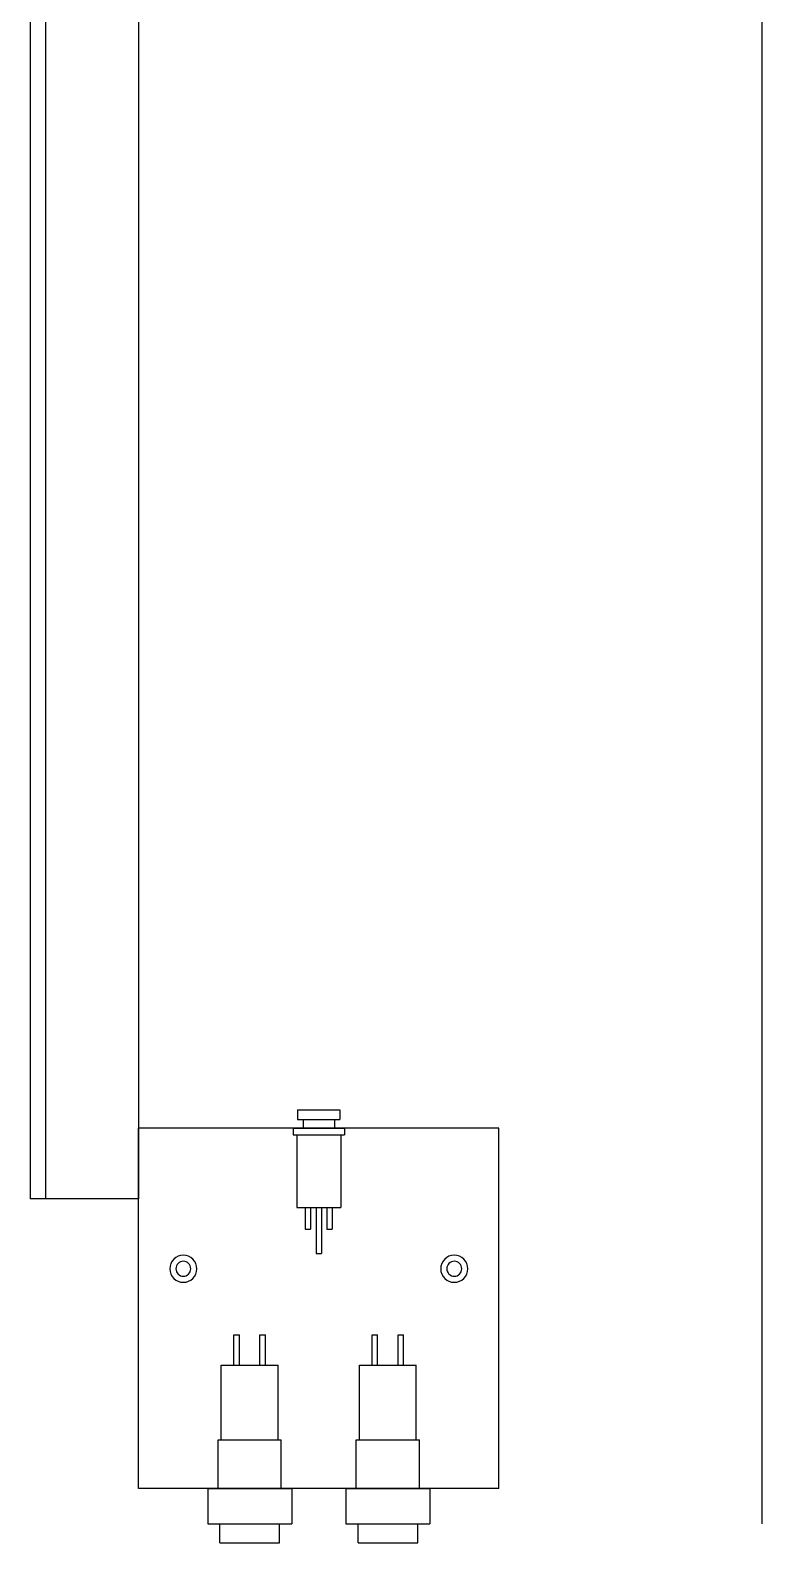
# Model space of a CAD drawing. Header units: millimetres. Extents: x 568 to 6362, y 128 to 4828.
# Drawn here: x 4549.2 to 4684.2, y 3707.3 to 3986.5 of the extents above; entities that cross this region are included whole.
import ezdxf

# ---------------------------------------------------------------- set-up
doc = ezdxf.new("R2010")
doc.units = ezdxf.units.MM

# ---------------------------------------------------------------- blocks, each defined once
blk = doc.blocks.new('Z$W@#28253')
at = {"color": 221}
for p, q in [((8.65, 26.5), (0.85, 26.5)), ((0.85, 26.5), (0.85, 24.7)), ((8.65, 26.5), (8.65, 24.7)), ((0, 23.1), (0, 21.9)), ((9.5, 23.1), (0, 23.1)), ((8.65, 24.7), (0.85, 24.7)), ((1.85, 24.7), (1.85, 23.1)), ((7.65, 24.7), (7.65, 23.1)), ((9.5, 23.1), (9.5, 21.9)), ((9.5, 21.9), (0, 21.9)), ((0.7, 21.9), (0.7, 8.5)), ((8.8, 21.9), (8.8, 8.5)), ((8.8, 8.5), (0.7, 8.5)), ((2.25, 8.5), (2.25, 4.5)), ((3.25, 8.5), (3.25, 4.5)), ((4.25, 8.5), (4.25, 0)), ((5.25, 8.5), (5.25, 0)), ((6.25, 8.5), (6.25, 4.5)), ((7.25, 8.5), (7.25, 4.5)), ((3.25, 4.5), (2.25, 4.5)), ((7.25, 4.5), (6.25, 4.5)), ((5.25, 0), (4.25, 0))]:
    blk.add_line(p, q, dxfattribs=at)
blk = doc.blocks.new('Z$W@#6868')
at = {"color": 161}
for p, q in [((2.25, 38.4), (13.25, 38.4)), ((2.25, 38.4), (2.25, 34.9)), ((13.25, 38.4), (13.25, 34.9)), ((0, 34.9), (15.5, 34.9)), ((0, 28.4), (0, 34.9)), ((15.5, 28.4), (15.5, 34.9)), ((0, 28.4), (15.5, 28.4)), ((1.925, 28.4), (1.925, 19.4)), ((13.575, 28.4), (13.575, 19.4)), ((1.925, 19.4), (13.575, 19.4)), ((2.5, 19.4), (2.5, 5.6)), ((13, 19.4), (13, 5.6)), ((2.5, 5.6), (13, 5.6)), ((4.85, 5.6), (4.85, 0)), ((5.85, 5.6), (5.85, 0)), ((9.65, 5.6), (9.65, 0)), ((10.65, 5.6), (10.65, 0)), ((4.85, 0), (5.85, 0)), ((9.65, 0), (10.65, 0))]:
    blk.add_line(p, q, dxfattribs=at)
blk = doc.blocks.new('Z$W@#32662')
at = {"color": 161}
for p, q in [((0, 10), (0, 76.5)), ((0, 76.5), (66.5, 76.5)), ((66.5, 10), (66.5, 76.5)), ((0, 10), (66.5, 10))]:
    blk.add_line(p, q, dxfattribs=at)
for centre, radius in [((8.25, 50.57), 2.5), ((58.25, 50.57), 2.5), ((8.25, 50.57), 1.38), ((58.25, 50.57), 1.38)]:
    blk.add_circle(centre, radius, dxfattribs=at)
blk.add_blockref('Z$W@#28253', (28.5, 53.4), dxfattribs=at)
at = {"color": 161, "rotation": 180}
for p in [(28.25, 38.4), (53.75, 38.4)]:
    blk.add_blockref('Z$W@#6868', p, dxfattribs=at)

msp = doc.modelspace()

# ---------------------------------------------------------------- linework, layer by layer
for p, q in [((4684.173, 4510.777), (4684.173, 3710.777)), ((4549.173, 4450.777), (4549.173, 3770.777)), ((4551.973, 4450.777), (4551.973, 3770.777)), ((4569.173, 4450.777), (4569.173, 3770.777)), ((4569.173, 3770.777), (4549.173, 3770.777))]:
    msp.add_line(p, q)

# ---------------------------------------------------------------- block references
at = {"color": 161, "xscale": -1}
msp.add_blockref('Z$W@#32662', (4635.673, 3707.277), dxfattribs=at)

doc.saveas('drawing.dxf')
